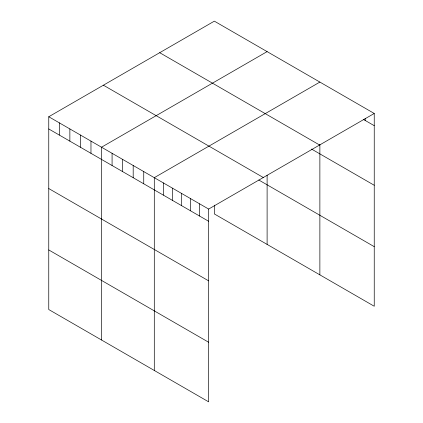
<?xml version="1.0" encoding="UTF-8"?>
<svg xmlns="http://www.w3.org/2000/svg" width="423" height="423" viewBox="0 0 423 423"><rect width="100%" height="100%" fill="white"/><g stroke="black" fill="none" stroke-linecap="round" stroke-linejoin="round"><path stroke-width="0.63" d="M374.239 113.464L208.655 209.062L208.655 401.85L48.761 309.536L48.761 116.748L214.345 21.15L374.239 113.464L374.239 306.252L214.345 213.938L214.345 205.155M267.109 51.617L101.525 147.215L101.525 339.997M319.873 82.078L154.295 177.676L154.295 370.463M363.479 119.471L374.239 125.679M159.698 52.695L319.598 145.015M311.545 149.07L374.239 185.269M103.402 85.203L263.302 177.517M258.776 180.002L374.239 246.662M48.761 116.748L208.655 209.062M48.761 128.962L208.655 221.277M48.761 188.552L208.655 280.867M48.761 249.945L208.655 342.26M365.181 118.519L365.181 120.449M319.873 144.47L319.873 274.865M267.109 175.217L267.109 244.399M199.598 203.833L199.598 216.047M190.535 198.604L190.535 210.818M181.472 193.369L181.472 205.583M172.415 188.14L172.415 200.354M163.352 182.91L163.352 195.125M143.741 171.585L143.741 183.799M133.187 165.493L133.187 177.708M122.633 159.397L122.633 171.611M112.079 153.306L112.079 165.52M90.971 141.118L90.971 153.332M80.418 135.027L80.418 147.241M69.864 128.936L69.864 141.15M59.315 122.839L59.315 135.053"/></g></svg>
